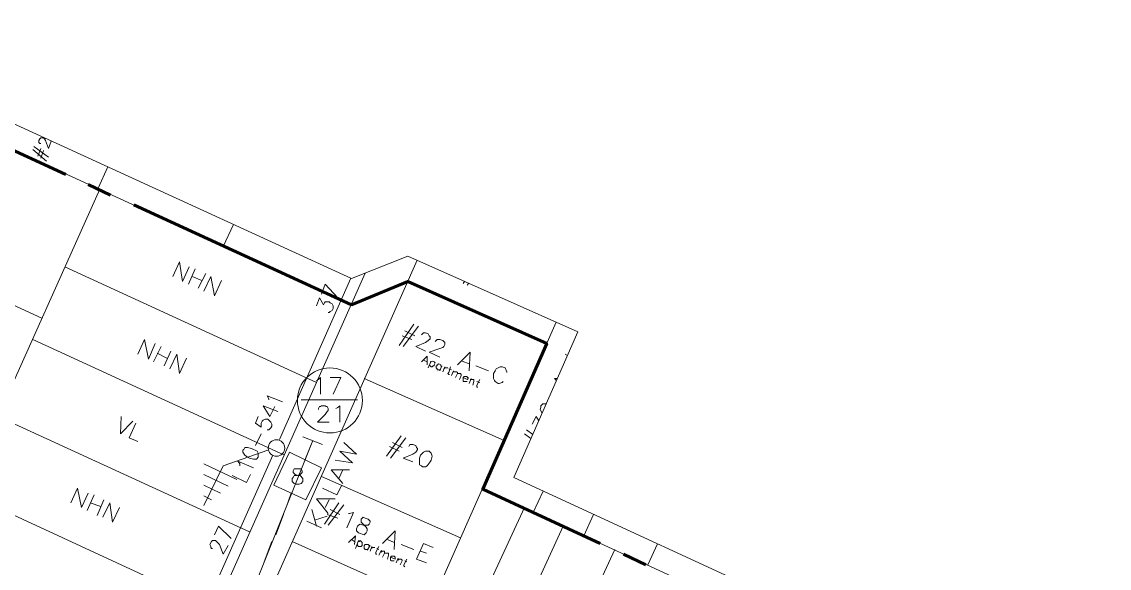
# Model space of a CAD drawing. Header units: millimetres. Extents: x 3.6 to 37.8, y 0.6 to 28.7.
# Drawn here: x 25.207 to 29.876, y 16.046 to 18.394 of the extents above; entities that cross this region are included whole.
import ezdxf

# ---------------------------------------------------------------- set-up
doc = ezdxf.new("R2010")
doc.units = ezdxf.units.MM
for name, color, linetype in [('PDF_0', 7, 'Continuous'), ('PDF_S45$BOUNDARY-NODE', 3, 'Continuous'), ('PDF_S45$NAME-ROAD', 7, 'Continuous'), ('PDF_S45$Passives-TapOffs', 7, 'Continuous'), ('PDF_S45$pole', 7, 'Continuous'), ('PDF_S45$strand', 7, 'Continuous'), ('PDF_S45$Symbols-EndOfLine', 7, 'Continuous'), ('PDF_S45$Symbols-SelfTerminating', 7, 'Continuous')]:
    doc.layers.add(name, color=color, linetype=linetype)
for name, color, linetype, true_color in [('PDF_S45$Cable-565', 23, 'Continuous', 0xdd8a6e), ('PDF_S45$LOTS', 254, 'Continuous', 0xdcdcdc), ('PDF_S45$Reverse$not$active', 61, 'Continuous', 0xdfff7f), ('PDF_S45$ROAD', 8, 'Continuous', 0x808080), ('PDF_S45$SDU', 157, 'Continuous', 0x396472), ('PDF_S45$Symbols-Ground', 12, 'Continuous', 0xb80000)]:
    doc.layers.add(name, color=color, linetype=linetype, true_color=true_color)

msp = doc.modelspace()

# ---------------------------------------------------------------- linework, layer by layer
at = {"layer": 'PDF_0', "lineweight": 9}
msp.add_lwpolyline([(24.8509, 18.7793), (24.6007, 18.2164), (26.623, 17.2907), (26.8649, 17.3866), (27.5946, 17.0613), (27.3194, 16.4359), (29.8755, 15.2558), (28.6788, 12.4495), (28.8622, 12.3619), (26.7064, 7.6042), (26.9024, 7.5124), (26.4646, 6.5575), (26.0059, 6.7702), (23.7125, 1.8123), (22.6951, 2.2751), (22.5241, 2.3377), (17.0491, 4.8479), (16.728, 4.7562), (15.4145, 5.3691)], dxfattribs=at)
at = {"layer": 'PDF_S45$BOUNDARY-NODE', "lineweight": 60}
for points in [[(25.3971, 17.7368), (24.4631, 18.1663), (24.7174, 18.7293), (24.3964, 18.8752), (24.4172, 18.9127), (24.7341, 19.6216), (24.4255, 19.7634), (23.9585, 19.9802), (23.8751, 20.4097), (22.6826, 20.956), (23.0537, 21.7649)], [(25.5889, 17.6493), (25.493, 17.6951)], [(27.6905, 16.1523), (27.186, 16.3858), (27.4612, 17.0113), (26.8649, 17.2782), (26.623, 17.1781), (25.689, 17.6076)], [(27.8865, 16.0606), (27.7906, 16.1064)]]:
    msp.add_lwpolyline(points, dxfattribs=at)
at = {"layer": 'PDF_S45$Cable-565', "lineweight": 13}
for points in [[(26.3437, 16.3108), (26.3645, 16.3691)], [(26.2978, 16.1898), (26.3312, 16.2774)], [(26.2478, 16.0731), (26.2811, 16.1607)]]:
    msp.add_lwpolyline(points, dxfattribs=at)
at = {"layer": 'PDF_S45$LOTS', "lineweight": 0}
for points in [[(26.623, 17.1781), (24.4631, 18.1663)], [(25.5765, 17.7697), (25.5347, 17.6785)], [(25.5431, 17.6743), (24.1378, 14.5386)], [(25.2929, 17.1197), (24.2171, 17.6159)], [(26.1157, 17.5229), (26.0726, 17.4283)], [(26.4729, 16.8445), (25.3929, 17.3407)], [(26.8649, 17.2782), (27.4612, 17.0113)], [(26.719, 15.335), (27.5012, 17.103)], [(26.3353, 16.5318), (25.2553, 17.028)], [(26.6773, 16.8612), (27.2777, 16.5943)], [(26.1852, 16.2023), (25.1052, 16.6986)], [(26.4938, 16.44), (27.0901, 16.1773)], [(27.186, 16.3858), (29.7421, 15.2058), (29.7794, 15.2983)], [(26.0393, 15.8729), (24.9593, 16.3733)], [(27.4028, 16.2857), (27.4454, 16.3776)], [(26.8816, 15.26), (27.3653, 16.3066)], [(27.6196, 16.1857), (27.6622, 16.2774)], [(27.0525, 15.1807), (27.5321, 16.2274)], [(26.3687, 16.1607), (26.965, 15.8938)], [(27.2694, 15.0807), (27.7531, 16.1273)], [(27.8948, 16.0606), (27.9363, 16.1506)]]:
    msp.add_lwpolyline(points, dxfattribs=at)
at = {"layer": 'PDF_S45$NAME-ROAD', "lineweight": 9}
for points in [[(26.5897, 16.586), (26.6439, 16.5359), (26.573, 16.5484), (26.6272, 16.4984), (26.5522, 16.5109)], [(26.5855, 16.4108), (26.5355, 16.4692), (26.6147, 16.4692)], [(26.5855, 16.4692), (26.5688, 16.4317)], [(26.5813, 16.4025), (26.5605, 16.3608), (26.498, 16.39)], [(26.523, 16.2816), (26.4729, 16.3441), (26.5522, 16.3441)], [(26.5271, 16.34), (26.5105, 16.3066)], [(26.4729, 16.2274), (26.4521, 16.2983)], [(26.4938, 16.219), (26.4312, 16.2482)], [(26.5188, 16.2691), (26.4646, 16.2524)]]:
    msp.add_lwpolyline(points, dxfattribs=at)
at = {"layer": 'PDF_S45$Passives-TapOffs', "lineweight": 9}
for points in [[(26.4271, 16.34), (26.2895, 16.4025), (26.3562, 16.5443), (26.4938, 16.4776)], [(26.377, 16.4734), (26.4062, 16.4734), (26.4104, 16.465), (26.4104, 16.4567), (26.402, 16.4484), (26.3895, 16.4442), (26.377, 16.4442), (26.3729, 16.4359), (26.3687, 16.4317), (26.3687, 16.4192), (26.377, 16.4108), (26.3854, 16.4067), (26.3979, 16.4067), (26.4062, 16.4108), (26.4146, 16.4192), (26.4146, 16.4317), (26.402, 16.4442), (26.3937, 16.4442), (26.3812, 16.4484), (26.3729, 16.4567), (26.3729, 16.465)]]:
    msp.add_lwpolyline(points, close=True, dxfattribs=at)
at = {"layer": 'PDF_S45$pole', "lineweight": 0}
for points in [[(26.2686, 16.7694), (26.2686, 16.7736), (26.2603, 16.7861), (26.327, 16.7611)], [(26.2936, 16.7403), (26.2728, 16.6986), (26.2436, 16.7444), (26.3061, 16.7194)], [(26.2603, 16.6402), (26.2686, 16.6402), (26.277, 16.6485), (26.2811, 16.6569), (26.2811, 16.6652), (26.277, 16.6735), (26.2644, 16.686), (26.2519, 16.686), (26.2436, 16.6819), (26.2394, 16.6777), (26.2353, 16.6694), (26.2353, 16.6527), (26.2102, 16.6694), (26.2227, 16.6986)], [(26.2353, 16.6235), (26.2102, 16.5735)], [(26.1435, 16.4859), (26.1435, 16.4942), (26.1352, 16.5067), (26.2019, 16.4776)], [(26.1894, 16.4484), (26.1727, 16.415), (26.1102, 16.4442)]]:
    msp.add_lwpolyline(points, dxfattribs=at)
msp.add_lwpolyline([(26.156, 16.5526), (26.1602, 16.5568), (26.1644, 16.5651), (26.1769, 16.5651), (26.1936, 16.561), (26.2186, 16.5484), (26.2227, 16.5401), (26.2227, 16.5234), (26.2144, 16.5151), (26.2019, 16.5151), (26.1852, 16.5193), (26.1769, 16.5234), (26.1644, 16.5318), (26.156, 16.5443)], close=True, dxfattribs=at)
msp.add_circle((26.3009, 16.5625), 0.0354, dxfattribs=at)
at = {"layer": 'PDF_S45$Reverse$not$active', "lineweight": 0}
msp.add_lwpolyline([(26.4563, 16.5943), (26.0872, 15.6707), (26.9233, 15.139), (27.8511, 14.7116), (27.8469, 13.7672), (27.7823, 13.6296), (27.2089, 12.9874), (25.96, 13.5003)], dxfattribs=at)
at = {"layer": 'PDF_S45$ROAD', "lineweight": 0}
for points in [[(26.1936, 15.7645), (26.9047, 17.3689)], [(26.0268, 15.8396), (26.6821, 17.3141)]]:
    msp.add_lwpolyline(points, dxfattribs=at)
at = {"layer": 'PDF_S45$SDU', "lineweight": 0}
for points in [[(25.2887, 17.8703), (25.2845, 17.8703), (25.2804, 17.8745), (25.2804, 17.8828), (25.2845, 17.8911), (25.2887, 17.8953), (25.3012, 17.8953), (25.3054, 17.8911), (25.3096, 17.8828), (25.3221, 17.8494), (25.3338, 17.8808)], [(25.3137, 17.7952), (25.2553, 17.8453)], [(25.3221, 17.8119), (25.2595, 17.8578)], [(25.2887, 17.8494), (25.2762, 17.8161)], [(25.3012, 17.8411), (25.2887, 17.8077)], [(25.8558, 17.299), (25.885, 17.3616), (25.8975, 17.2782), (25.9267, 17.3407)], [(25.9225, 17.2657), (25.9517, 17.3324)], [(25.9809, 17.2823), (25.9392, 17.299)], [(25.9642, 17.249), (25.9976, 17.3115)], [(25.9892, 17.2365), (26.0184, 17.299), (26.0351, 17.2156), (26.0643, 17.2823)], [(27.1026, 17.2698), (27.1084, 17.278)], [(27.1193, 17.2615), (27.1259, 17.2702)], [(26.8274, 17.003), (26.8899, 17.0947)], [(26.844, 16.9988), (26.9108, 17.0864)], [(26.8816, 17.028), (26.8399, 17.0447)], [(26.8941, 17.0447), (26.8524, 17.0655)], [(26.9233, 17.0488), (26.9316, 17.0572), (26.94, 17.0572), (26.9525, 17.053), (26.9566, 17.0447), (26.9608, 17.0405), (26.9608, 17.0321), (26.9525, 17.0238), (26.94, 17.0155), (26.8983, 16.9988), (26.94, 16.9779)], [(25.7057, 16.9654), (25.7349, 17.028), (25.7516, 16.9446), (25.7807, 17.0113)], [(25.7724, 16.9321), (25.8058, 16.9988)], [(26.9817, 17.0196), (26.99, 17.028), (27.0025, 17.028), (27.015, 17.0238), (27.0234, 17.0155), (27.0234, 17.0071), (27.0192, 16.9988), (27.015, 16.9946), (27.0025, 16.9904), (26.9566, 16.9738), (27.0025, 16.9529)], [(25.8308, 16.9487), (25.7891, 16.9696)], [(25.8183, 16.9154), (25.8475, 16.9779)], [(25.8433, 16.9029), (25.8725, 16.9654), (25.885, 16.882), (25.9142, 16.9487)], [(26.9233, 16.9321), (26.9483, 16.9571), (26.9483, 16.9196)], [(27.0776, 16.9196), (27.1318, 16.9738), (27.1276, 16.8945)], [(27.5503, 16.9605), (27.5404, 16.9654)], [(26.9483, 16.9321), (26.9316, 16.9404)], [(26.9525, 16.9071), (26.965, 16.9362)], [(26.9608, 16.9321), (26.9691, 16.9362), (26.9775, 16.9321), (26.9817, 16.9279), (26.9775, 16.9196), (26.9775, 16.9154), (26.9733, 16.9154), (26.9691, 16.9112), (26.965, 16.9112), (26.9566, 16.9196)], [(27.0025, 16.8987), (26.99, 16.8987), (26.99, 16.9029), (26.9858, 16.9071), (26.9858, 16.9154), (26.99, 16.9154), (26.99, 16.9196), (26.9983, 16.9237), (27.0067, 16.9196), (27.0067, 16.9154), (27.0108, 16.9112)], [(27.0025, 16.8945), (27.0108, 16.9154)], [(27.015, 16.8904), (27.0234, 16.9112)], [(27.0192, 16.9029), (27.0234, 16.9071), (27.0359, 16.9071)], [(27.0442, 16.8779), (27.04, 16.8779), (27.0359, 16.882), (27.04, 16.8862), (27.0484, 16.9112)], [(27.0525, 16.8987), (27.04, 16.9029)], [(27.1276, 16.9237), (27.0984, 16.9362)], [(27.211, 16.8945), (27.1568, 16.9154)], [(27.2735, 16.8487), (27.2694, 16.8445), (27.2569, 16.8403), (27.2527, 16.8403), (27.2402, 16.8487), (27.236, 16.8528), (27.2318, 16.8612), (27.2318, 16.882), (27.2402, 16.8945), (27.2444, 16.9029), (27.261, 16.9112), (27.2694, 16.9112), (27.2819, 16.9071), (27.2902, 16.8904), (27.2902, 16.8862)], [(27.0525, 16.8737), (27.0609, 16.8945)], [(27.0609, 16.8904), (27.0734, 16.8904), (27.0776, 16.8862), (27.0776, 16.882), (27.0692, 16.8654)], [(27.0776, 16.882), (27.0901, 16.882), (27.0942, 16.8779), (27.0942, 16.8737), (27.0859, 16.857)], [(27.1193, 16.8487), (27.1026, 16.8487), (27.1026, 16.8654), (27.1067, 16.8695), (27.1193, 16.8695), (27.1193, 16.8654), (27.1234, 16.8654), (27.1234, 16.8612), (27.1193, 16.857), (27.1026, 16.8654)], [(27.1276, 16.8403), (27.1359, 16.8612)], [(27.1318, 16.857), (27.1484, 16.857), (27.1484, 16.8487), (27.1443, 16.832)], [(27.1651, 16.8237), (27.161, 16.8237), (27.161, 16.832), (27.1735, 16.857)], [(27.5027, 16.8524), (27.4945, 16.8612), (27.5063, 16.8605)], [(27.1735, 16.8445), (27.161, 16.8487)], [(27.4419, 16.7142), (27.4403, 16.7152), (27.432, 16.7277), (27.4362, 16.7361), (27.4362, 16.7444), (27.4445, 16.7528), (27.457, 16.7528), (27.4587, 16.7524)], [(25.6848, 16.6777), (25.6306, 16.6235), (25.6348, 16.6986)], [(25.7057, 16.5901), (25.6682, 16.6068), (25.6973, 16.6694)], [(27.3986, 16.6652), (27.4153, 16.6986), (27.4264, 16.6791)], [(27.3931, 16.6033), (27.3653, 16.6235)], [(27.4007, 16.6205), (27.3736, 16.6402)], [(26.7732, 16.5276), (26.8357, 16.6152)], [(26.7898, 16.5193), (26.8566, 16.6068)], [(26.8399, 16.5651), (26.7982, 16.586)], [(26.8691, 16.5693), (26.8732, 16.5776), (26.8857, 16.5776), (26.8983, 16.5735), (26.9024, 16.5651), (26.9066, 16.561), (26.9066, 16.5568), (26.9024, 16.5484), (26.8983, 16.5443), (26.8857, 16.5359), (26.844, 16.5193), (26.8857, 16.5026)], [(26.8274, 16.5484), (26.7857, 16.5693)], [(25.418, 16.3274), (25.4472, 16.39), (25.4638, 16.3066), (25.493, 16.3691)], [(25.4889, 16.2941), (25.518, 16.3608)], [(25.5306, 16.2732), (25.5597, 16.34)], [(25.5472, 16.3108), (25.5014, 16.3274)], [(25.5556, 16.2649), (25.5848, 16.3274), (25.5973, 16.244), (25.6265, 16.3066)], [(26.5063, 16.2357), (26.5688, 16.3274)], [(26.523, 16.2315), (26.5897, 16.3191)], [(26.573, 16.2774), (26.5313, 16.2983)], [(26.5647, 16.2607), (26.5188, 16.2774)], [(26.6105, 16.2816), (26.6147, 16.2816), (26.6314, 16.2857), (26.6022, 16.219)], [(26.7565, 16.1523), (26.8107, 16.2065), (26.8065, 16.1273)], [(26.6105, 16.1565), (26.6397, 16.1857), (26.6356, 16.1481)], [(26.6356, 16.1607), (26.623, 16.169)], [(26.6397, 16.1315), (26.6522, 16.1648)], [(26.6522, 16.1607), (26.6564, 16.1607), (26.6606, 16.1648), (26.6689, 16.1565), (26.6689, 16.144), (26.6647, 16.1398), (26.6522, 16.1398), (26.6481, 16.144), (26.6481, 16.1481)], [(26.8065, 16.1565), (26.7773, 16.169)], [(26.9441, 16.0689), (26.9024, 16.0856), (26.9316, 16.1523), (26.9733, 16.1356)], [(26.6939, 16.1273), (26.6814, 16.1273), (26.6773, 16.1315), (26.6773, 16.144), (26.6814, 16.1481), (26.6939, 16.1481), (26.6981, 16.144), (26.6981, 16.1398)], [(26.6898, 16.1231), (26.7023, 16.144)], [(26.7023, 16.119), (26.7106, 16.1398)], [(26.7106, 16.1315), (26.7106, 16.1356), (26.7231, 16.1356)], [(26.7315, 16.1064), (26.7273, 16.1064), (26.7273, 16.1148), (26.7398, 16.1398)], [(26.7398, 16.1273), (26.7315, 16.1315)], [(26.7398, 16.1023), (26.7523, 16.1231)], [(26.7481, 16.1148), (26.7565, 16.119), (26.7648, 16.119), (26.7648, 16.1106), (26.7565, 16.0939)], [(26.7648, 16.1106), (26.7815, 16.1106), (26.7815, 16.1023), (26.7773, 16.0856)], [(26.8899, 16.1273), (26.8357, 16.1481)], [(26.9441, 16.1106), (26.9191, 16.119)], [(26.8065, 16.0773), (26.794, 16.0773), (26.7898, 16.0814), (26.7898, 16.0939), (26.794, 16.0981), (26.8065, 16.0981), (26.8107, 16.0939), (26.8107, 16.0856), (26.7898, 16.0939)], [(26.8149, 16.0689), (26.8232, 16.0898)], [(26.8232, 16.0814), (26.8274, 16.0856), (26.8357, 16.0856), (26.8399, 16.0814), (26.8399, 16.0773), (26.8315, 16.0606)], [(26.8524, 16.0522), (26.8482, 16.0564), (26.8482, 16.0606), (26.8607, 16.0856)], [(26.8607, 16.0731), (26.8524, 16.0773)]]:
    msp.add_lwpolyline(points, dxfattribs=at)
for points in [[(26.94, 16.5484), (26.9566, 16.5484), (26.965, 16.5401), (26.9691, 16.5276), (26.965, 16.5109), (26.9608, 16.5026), (26.9483, 16.4859), (26.94, 16.4817), (26.9274, 16.4817), (26.9233, 16.4859), (26.9149, 16.4901), (26.9149, 16.5193), (26.9191, 16.5318), (26.9316, 16.5443)], [(26.6814, 16.2607), (26.6939, 16.2566), (26.7023, 16.2482), (26.7023, 16.244), (26.6981, 16.2357), (26.6939, 16.2315), (26.6731, 16.2315), (26.6606, 16.2357), (26.6522, 16.2315), (26.6481, 16.2274), (26.6439, 16.2149), (26.6439, 16.2065), (26.6522, 16.1982), (26.6773, 16.1898), (26.6856, 16.1982), (26.6898, 16.2065), (26.6898, 16.2149), (26.6856, 16.2232), (26.6647, 16.244), (26.6647, 16.2566), (26.6731, 16.2649)]]:
    msp.add_lwpolyline(points, close=True, dxfattribs=at)
at = {"layer": 'PDF_S45$strand', "color": 254, "lineweight": 0, "true_color": 0xdcdcdc}
for points in [[(26.3145, 16.5985), (26.6204, 17.2919)], [(25.9267, 15.7228), (26.2853, 16.5318)]]:
    msp.add_lwpolyline(points, dxfattribs=at)
at = {"layer": 'PDF_S45$strand', "lineweight": 0}
for points in [[(26.4938, 17.224), (26.5105, 17.2657), (26.5647, 17.2073)], [(26.4729, 17.1739), (26.4854, 17.2073), (26.5021, 17.1781), (26.5063, 17.1864), (26.5105, 17.1906), (26.5271, 17.1906), (26.5313, 17.1864), (26.5397, 17.1823), (26.5438, 17.1739), (26.5438, 17.1614), (26.5397, 17.1531), (26.5313, 17.1489), (26.5271, 17.1447), (26.523, 17.1447)], [(26.0351, 16.1898), (26.0518, 16.2274), (26.106, 16.1732)], [(26.0268, 16.1315), (26.0226, 16.1315), (26.0184, 16.1356), (26.0184, 16.1398), (26.0143, 16.1481), (26.0226, 16.1607), (26.0268, 16.1648), (26.0393, 16.1648), (26.056, 16.1481), (26.0726, 16.1064), (26.0935, 16.144)]]:
    msp.add_lwpolyline(points, dxfattribs=at)
at = {"layer": 'PDF_S45$Symbols-EndOfLine', "lineweight": 9}
for points in [[(26.4729, 16.8528), (26.4813, 16.857), (26.4896, 16.8654), (26.4896, 16.7945)], [(26.5313, 16.8654), (26.5772, 16.8654), (26.5438, 16.7945)], [(26.4813, 16.7277), (26.4813, 16.7319), (26.4854, 16.7403), (26.4896, 16.7403), (26.4938, 16.7444), (26.5105, 16.7444), (26.5146, 16.7403), (26.5188, 16.7403), (26.523, 16.7319), (26.523, 16.7236), (26.5188, 16.7194), (26.5105, 16.7069), (26.4771, 16.6735), (26.5271, 16.6735)], [(26.5563, 16.7319), (26.5647, 16.7361), (26.573, 16.7444), (26.573, 16.6735)]]:
    msp.add_lwpolyline(points, dxfattribs=at)
at = {"layer": 'PDF_S45$Symbols-EndOfLine', "color": 15, "lineweight": 0, "true_color": 0x954a4a}
msp.add_lwpolyline([(26.6481, 16.7694), (26.4062, 16.7694)], dxfattribs=at)
msp.add_circle((26.5302, 16.7669), 0.1397, dxfattribs=at)
at = {"layer": 'PDF_S45$Symbols-Ground', "lineweight": 0}
for points in [[(25.9892, 16.3149), (26.0726, 16.4859), (26.2644, 16.5526)], [(26.131, 16.4275), (25.9892, 16.4942)], [(26.0935, 16.3983), (25.9892, 16.4484)], [(26.0601, 16.3691), (25.9892, 16.4025)], [(26.0226, 16.34), (25.9892, 16.3566)]]:
    msp.add_lwpolyline(points, dxfattribs=at)
at = {"layer": 'PDF_S45$Symbols-SelfTerminating', "lineweight": 9}
for points in [[(26.498, 16.5776), (26.4146, 16.611)], [(26.4563, 16.5943), (26.4229, 16.5109)]]:
    msp.add_lwpolyline(points, dxfattribs=at)

doc.saveas('drawing.dxf')
